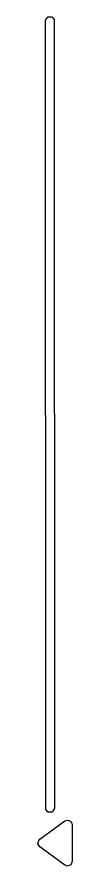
# Model space of a CAD drawing. Extents: x 208 to 341, y -149 to -108.
# Drawn here: x 287.63 to 288.08, y -119.84 to -108.75 of the extents above; entities that cross this region are included whole.
import ezdxf

# ---------------------------------------------------------------- set-up
doc = ezdxf.new("R2010")
doc.units = 0
doc.layers.add('BLACK', color=7, linetype='CONTINUOUS')

msp = doc.modelspace()

# ---------------------------------------------------------------- linework, layer by layer
at = {"layer": 'BLACK', "linetype": 'CONTINUOUS'}
for p, q in [((287.732332, -108.81), (287.736899, -108.787039)), ((287.736899, -119.102961), (287.732332, -108.81)), ((287.736899, -108.787039), (287.769371, -108.754567)), ((287.769371, -108.754567), (287.815293, -108.754567)), ((287.815293, -108.754567), (287.847765, -108.787039)), ((287.847765, -108.787039), (287.852332, -119.08)), ((287.769371, -119.135433), (287.736899, -119.102961)), ((287.815293, -119.135433), (287.769371, -119.135433)), ((287.847765, -119.102961), (287.815293, -119.135433)), ((287.852332, -119.08), (287.847765, -119.102961)), ((287.657042, -119.491476), (287.987042, -119.251476)), ((287.987042, -119.251476), (288.03169, -119.240734)), ((288.03169, -119.240734), (288.070856, -119.26471)), ((288.070856, -119.26471), (288.082332, -119.3)), ((288.082332, -119.3), (288.082332, -119.78)), ((287.643808, -119.50471), (287.657042, -119.491476)), ((287.633066, -119.549358), (287.643808, -119.50471)), ((287.657042, -119.588524), (287.633066, -119.549358)), ((287.987042, -119.828524), (287.657042, -119.588524)), ((288.022332, -119.84), (287.987042, -119.828524)), ((288.064758, -119.822426), (288.022332, -119.84)), ((288.082332, -119.78), (288.064758, -119.822426))]:
    msp.add_line(p, q, dxfattribs=at)

doc.saveas('drawing.dxf')
